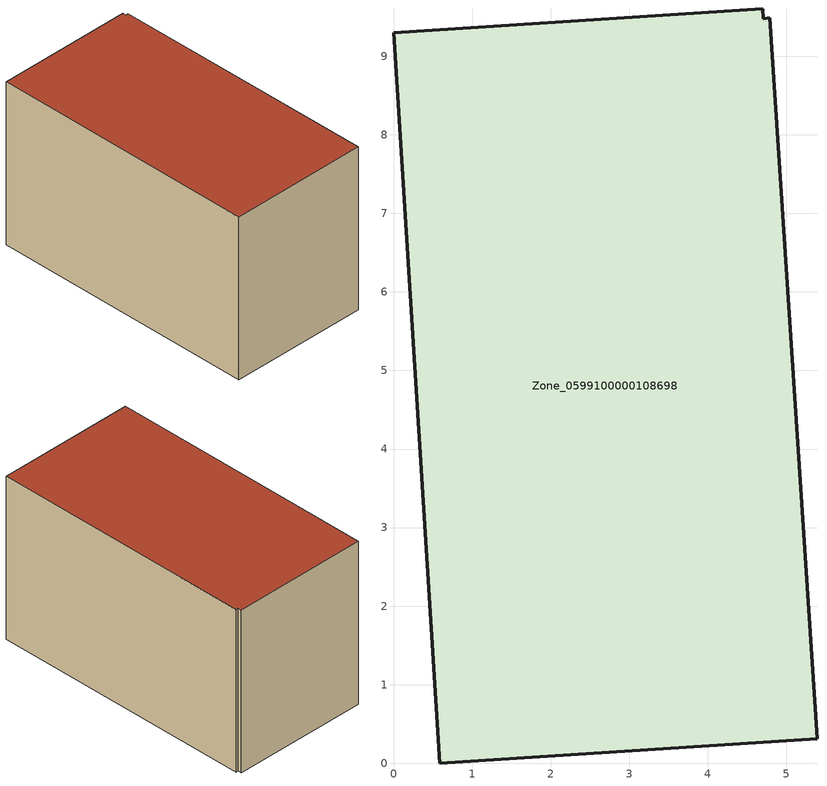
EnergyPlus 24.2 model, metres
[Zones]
Zone_0599100000108698
 floor ground (C_G): 0.59,0 0,9.3 4.7,9.61 4.71,9.48 4.79,9.49 5.39,0.31 z0
 wall outside (C_F): 0.59,0 5.39,0.31 4.79,9.49 4.71,9.48 4.7,9.61 0,9.3 0.59,0 z0:5.68
 roof outside (C_R): 0,9.3 0.59,0 5.39,0.31 4.79,9.49 4.71,9.48 4.7,9.61 z5.68
[BUILDING]
Pand.0599100000108698: North Axis=0; Terrain=City; Loads Convergence Tolerance Value=0.04; Temperature Convergence Tolerance Value=0.4; Solar Distribution=FullExterior; Maximum Number of Warmup Days=25; Minimum Number of Warmup Days=1
[Site:Location]
Rotterdam.The.Hague.AP_ZH_NLD Design_Conditions: Latitude=51.96; Longitude=4.45; Time Zone=1; Elevation=-4.5
[SITE:GROUNDTEMPERATURE:BUILDINGSURFACE]
18, 18, 18, 18, 18, 18, 18, 18, 18, 18, 18, 18
[MATERIAL] Thermal Absorptance=0.9; Solar Absorptance=0.7; Visible Absorptance=0.7
Name | Roughness | Thickness | Conductivity | Density | Specific Heat
G.TC.1946-1964 | MediumSmooth | 0.15 | 1 | 540 | 1210
F.TC.1946-1964 | Rough | 0.3 | 0.857143 | 1920 | 840
R.TC.1946-1964 | MediumRough | 0.2 | 0.235294 | 1500 | 1000
[CONSTRUCTION]
C_G: G.TC.1946-1964
C_F: F.TC.1946-1964
C_R: R.TC.1946-1964
[ZONE]
Zone_0599100000108698: Type=1; Multiplier=1; Ceiling Height=Autocalculate; Volume=Autocalculate; Floor Area=autocalculate; Part of Total Floor Area=Yes
[ZONEINFILTRATION:DESIGNFLOWRATE]
Infil_Zone_0599100000108698: Zone or ZoneList or Space or SpaceList=Zone_0599100000108698; Schedule=AlwaysOn; Design Flow Rate Calculation Method=Flow/Area; Flow Rate per Floor Area=0.003; Constant Term Coefficient=1; Temperature Term Coefficient=0; Velocity Term Coefficient=0; Velocity Squared Term Coefficient=0
[HVACTEMPLATE:ZONE:IDEALLOADSAIRSYSTEM]
Zone_0599100000108698: Maximum Heating Supply Air Temperature=50; Minimum Cooling Supply Air Temperature=13; Maximum Heating Supply Air Humidity Ratio=0.0156; Minimum Cooling Supply Air Humidity Ratio=0.0077; Heating Limit=NoLimit; Cooling Limit=NoLimit; Dehumidification Control Type=ConstantSensibleHeatRatio; Cooling Sensible Heat Ratio=0.7; Dehumidification Setpoint=60; Humidification Control Type=None; Humidification Setpoint=30; Outdoor Air Method=None; Outdoor Air Flow Rate per Person=0.00944; Outdoor Air Flow Rate per Zone Floor Area=0; Outdoor Air Flow Rate per Zone=0; Demand Controlled Ventilation Type=None; Outdoor Air Economizer Type=NoEconomizer; Heat Recovery Type=None; Sensible Heat Recovery Effectiveness=0.7; Latent Heat Recovery Effectiveness=0.65
[ZONECONTROL:THERMOSTAT]
ThermostatControl_Zone_0599100000108698: Zone or ZoneList=Zone_0599100000108698; Control Type Schedule=DualSetpointControlType; Control 1=Thermostat_Zone_0599100000108698; Temperature Difference Between Cutout And Setpoint=0
[THERMOSTATSETPOINT:DUALSETPOINT]
Thermostat_Zone_0599100000108698: Heating Setpoint Temperature Schedule=HeatingSetpoint_Zone_0599100000108698; Cooling Setpoint Temperature Schedule=CoolingSetpoint_Zone_0599100000108698
[SCHEDULE:COMPACT]
HeatingSetpoint_Zone_0599100000108698: Through: 12/31, For: AllDays, Until: 24:00, 21
CoolingSetpoint_Zone_0599100000108698: Through: 12/31, For: AllDays, Until: 24:00, 24
DualSetpointControlType: Through: 12/31, For: AllDays, Until: 24:00, 4
AlwaysOn: Through: 12/31, For: AllDays, Until: 24:00, 1
